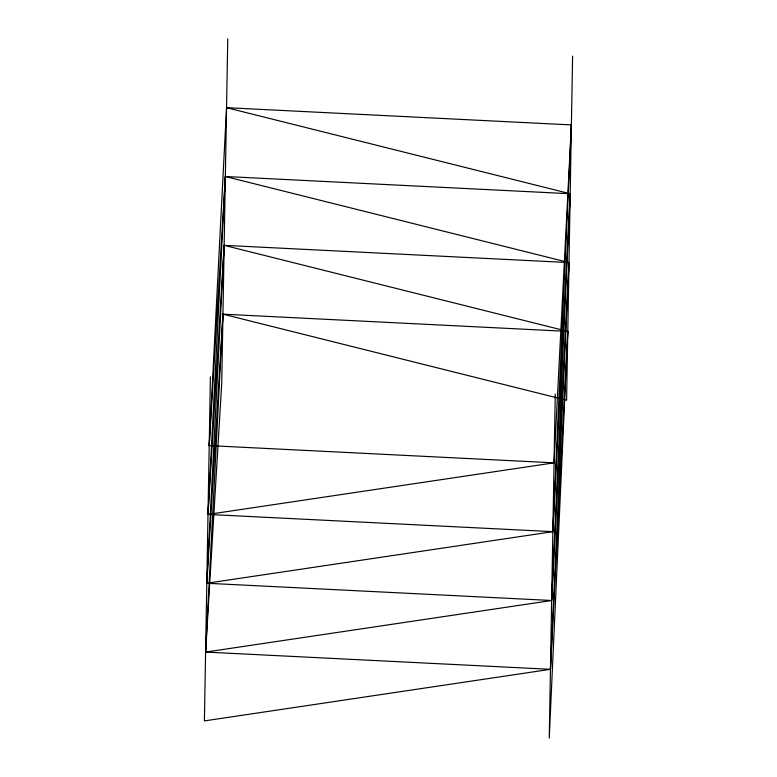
<?xml version="1.0" encoding="UTF-8"?>
<svg xmlns="http://www.w3.org/2000/svg" width="777" height="777" viewBox="0 0 777 777"><rect width="100%" height="100%" fill="white"/><g stroke="black" fill="none" stroke-linecap="round" stroke-linejoin="round"><path stroke-width="1.17" d="M210.402 376.767L204.4 720.91L550.446 669.318L567.793 331.4L224.145 245.338L208.003 514.423L552.855 531.662L570.201 193.745L226.554 107.682L209.207 445.6L554.05 462.839L571.396 124.922L226.554 107.682M227.758 38.85L221.746 382.993L205.604 652.078L550.446 669.318L568.997 262.577L225.349 176.505L209.207 445.6M555.254 394.007L549.242 738.15L567.793 331.4L222.95 314.161L206.799 583.255L551.651 600.495L568.997 262.577L224.145 245.338L206.799 583.255L552.855 531.662L571.396 124.922M572.6 56.09L566.598 400.233L222.95 314.161L205.604 652.078L551.651 600.495L570.201 193.745L225.349 176.505L208.003 514.423L554.05 462.839"/></g></svg>
